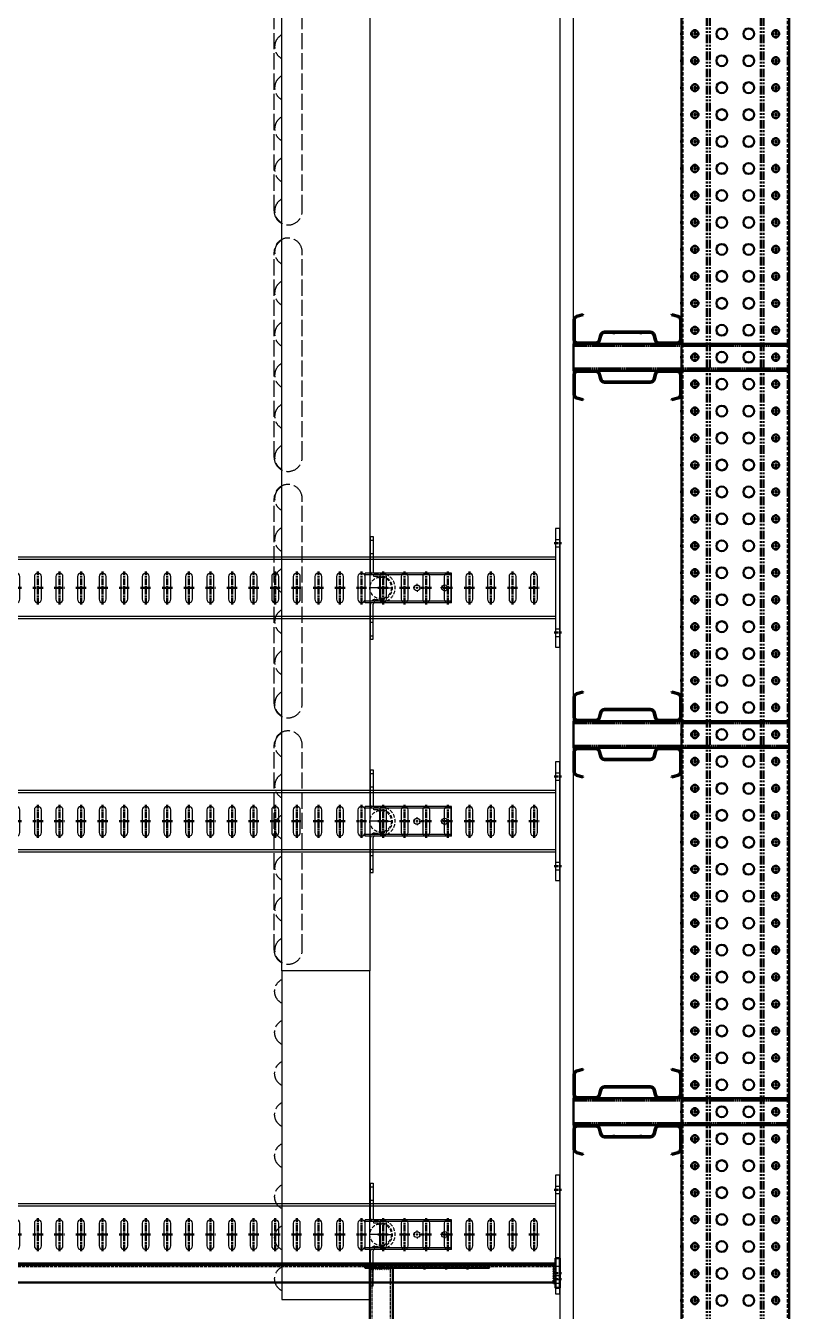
# Model space of a CAD drawing. Header units: millimetres. Extents: x -677815 to 476396, y -125373 to 39000.
# Drawn here: x 409521 to 410939, y -37975 to -35590 of the extents above; entities that cross this region are included whole.
import ezdxf

# ---------------------------------------------------------------- set-up
doc = ezdxf.new("R2010")
doc.units = ezdxf.units.MM
for name, pattern in [('Xref Rapid Pick$0$AM_ISO02W050', [7.5, 6, -1.5]), ('Xref Rapid Pick$0$AM_ISO02W050x2', [3.75, 3, -0.75]), ('Xref Rapid Pick$0$AM_ISO08W050', [18, 12, -1.5, 3, -1.5]), ('Xref Rapid Pick$0$AM_ISO08W050x2', [9, 6, -0.75, 1.5, -0.75]), ('Xref Rapid Pick$0$CENTER', [7, 4, -1, 1, -1]), ('Xref Rapid Pick$0$HIDDEN', [9.525, 6.35, -3.175]), ('Xref Rapid Pick$0$MultiDeck$0$Conveyor - Ground 940 aisles$0$HIDDEN', [9.525, 6.35, -3.175]), ('Xref Rapid Pick$0$PHANTOM2', [31.75, 15.875, -3.175, 3.175, -3.175, 3.175, -3.175])]:
    doc.linetypes.add(name, pattern=pattern)
for name, color, linetype, lineweight in [('AM_BOR', 4, 'Continuous', 25), ('Xref Rapid Pick$0$AM_BOR', 4, 'Continuous', 25), ('Xref Rapid Pick$0$BEAM_SIGMA', 2, 'Continuous', 50), ('Xref Rapid Pick$0$Center', 7, 'Xref Rapid Pick$0$AM_ISO08W050', 50), ('Xref Rapid Pick$0$Conv Decant In Out', 5, 'Continuous', 50), ('Xref Rapid Pick$0$Conv- Order In', 1, 'Continuous', 25), ('Xref Rapid Pick$0$Conv- Product Out', 6, 'Continuous', 25), ('Xref Rapid Pick$0$Hidden', 9, 'Xref Rapid Pick$0$AM_ISO02W050', 25), ('Xref Rapid Pick$0$S Cont 2.5', 7, 'Continuous', 50), ('Xref Rapid Pick$0$S Hidden', 9, 'Xref Rapid Pick$0$AM_ISO02W050', 25)]:
    doc.layers.add(name, color=color, linetype=linetype, lineweight=lineweight)
for name, color, linetype in [('Xref Rapid Pick$0$B', 4, 'Continuous'), ('Xref Rapid Pick$0$MultiDeck$0$Conveyor - Ground 940 aisles$0$D', 7, 'Continuous'), ('Xref Rapid Pick$0$MultiDeck$0$Conveyor - Ground 940 aisles$0$H', 7, 'Xref Rapid Pick$0$MultiDeck$0$Conveyor - Ground 940 aisles$0$HIDDEN'), ('Xref Rapid Pick$0$WELD', 2, 'Continuous')]:
    doc.layers.add(name, color=color, linetype=linetype)

# ---------------------------------------------------------------- blocks, each defined once
blk = doc.blocks.new('*U794')
for p, q in [((32175, 25), (-25, 25)), ((32175, -175), (-25, -175))]:
    blk.add_line(p, q)
at = {"color": 8, "linetype": 'Xref Rapid Pick$0$HIDDEN'}
for p, q in [((3943.5, 25), (3943.5, 22.6)), ((3956.5, 25), (3956.5, 22.6)), ((3993.5, 25), (3993.5, 22.6)), ((4006.5, 25), (4006.5, 22.6)), ((4043.5, 25), (4043.5, 22.6)), ((4056.5, 25), (4056.5, 22.6)), ((4093.5, 25), (4093.5, 22.6)), ((4106.5, 25), (4106.5, 22.6)), ((4143.5, 25), (4143.5, 22.6)), ((4156.5, 25), (4156.5, 22.6)), ((4193.5, 25), (4193.5, 22.6)), ((4206.5, 25), (4206.5, 22.6)), ((4243.5, 25), (4243.5, 22.6)), ((4256.5, 25), (4256.5, 22.6)), ((4293.5, 25), (4293.5, 22.6)), ((4306.5, 25), (4306.5, 22.6)), ((4343.5, 25), (4343.5, 22.6)), ((4356.5, 25), (4356.5, 22.6)), ((4393.5, 25), (4393.5, 22.6)), ((4406.5, 25), (4406.5, 22.6)), ((4443.5, 25), (4443.5, 22.6)), ((4456.5, 25), (4456.5, 22.6)), ((4493.5, 25), (4493.5, 22.6)), ((4506.5, 25), (4506.5, 22.6)), ((4543.5, 25), (4543.5, 22.6)), ((4556.5, 25), (4556.5, 22.6)), ((4593.5, 25), (4593.5, 22.6)), ((4606.5, 25), (4606.5, 22.6)), ((4643.5, 25), (4643.5, 22.6)), ((4656.5, 25), (4656.5, 22.6)), ((4693.5, 25), (4693.5, 22.6)), ((4706.5, 25), (4706.5, 22.6)), ((4743.5, 25), (4743.5, 22.6)), ((4756.5, 25), (4756.5, 22.6)), ((4793.5, 25), (4793.5, 22.6)), ((4806.5, 25), (4806.5, 22.6)), ((4843.5, 25), (4843.5, 22.6)), ((4856.5, 25), (4856.5, 22.6)), ((4893.5, 25), (4893.5, 22.6)), ((4906.5, 25), (4906.5, 22.6)), ((4943.5, 25), (4943.5, 22.6)), ((4956.5, 25), (4956.5, 22.6)), ((4993.5, 25), (4993.5, 22.6)), ((5006.5, 25), (5006.5, 22.6)), ((5043.5, 25), (5043.5, 22.6)), ((5056.5, 25), (5056.5, 22.6)), ((5093.5, 25), (5093.5, 22.6)), ((5106.5, 25), (5106.5, 22.6)), ((5143.5, 25), (5143.5, 22.6)), ((5156.5, 25), (5156.5, 22.6)), ((5193.5, 25), (5193.5, 22.6)), ((5206.5, 25), (5206.5, 22.6)), ((5243.5, 25), (5243.5, 22.6)), ((5256.5, 25), (5256.5, 22.6)), ((5293.5, 25), (5293.5, 22.6)), ((5306.5, 25), (5306.5, 22.6)), ((5343.5, 25), (5343.5, 22.6)), ((5356.5, 25), (5356.5, 22.6)), ((5393.5, 25), (5393.5, 22.6)), ((5406.5, 25), (5406.5, 22.6)), ((5443.5, 25), (5443.5, 22.6)), ((5456.5, 25), (5456.5, 22.6)), ((5493.5, 25), (5493.5, 22.6)), ((5506.5, 25), (5506.5, 22.6)), ((5543.5, 25), (5543.5, 22.6)), ((5556.5, 25), (5556.5, 22.6)), ((5593.5, 25), (5593.5, 22.6)), ((5606.5, 25), (5606.5, 22.6)), ((5643.5, 25), (5643.5, 22.6)), ((5656.5, 25), (5656.5, 22.6)), ((5693.5, 25), (5693.5, 22.6)), ((5706.5, 25), (5706.5, 22.6)), ((5743.5, 25), (5743.5, 22.6)), ((5756.5, 25), (5756.5, 22.6)), ((5793.5, 25), (5793.5, 22.6)), ((5806.5, 25), (5806.5, 22.6)), ((5843.5, 25), (5843.5, 22.6)), ((5856.5, 25), (5856.5, 22.6)), ((5893.5, 25), (5893.5, 22.6)), ((5906.5, 25), (5906.5, 22.6)), ((5943.5, 25), (5943.5, 22.6)), ((5956.5, 25), (5956.5, 22.6)), ((5993.5, 25), (5993.5, 22.6)), ((6006.5, 25), (6006.5, 22.6)), ((6043.5, 25), (6043.5, 22.6)), ((6056.5, 25), (6056.5, 22.6)), ((6093.5, 25), (6093.5, 22.6)), ((6106.5, 25), (6106.5, 22.6)), ((6143.5, 25), (6143.5, 22.6)), ((6156.5, 25), (6156.5, 22.6)), ((6193.5, 25), (6193.5, 22.6)), ((6206.5, 25), (6206.5, 22.6)), ((6243.5, 25), (6243.5, 22.6)), ((6256.5, 25), (6256.5, 22.6)), ((6293.5, 25), (6293.5, 22.6)), ((6306.5, 25), (6306.5, 22.6)), ((32175, 22.6), (-25, 22.6)), ((32175, -172.6), (-25, -172.6)), ((3943.5, -172.6), (3943.5, -175)), ((3956.5, -172.6), (3956.5, -175)), ((3993.5, -172.6), (3993.5, -175)), ((4006.5, -172.6), (4006.5, -175)), ((4043.5, -172.6), (4043.5, -175)), ((4056.5, -172.6), (4056.5, -175)), ((4093.5, -172.6), (4093.5, -175)), ((4106.5, -172.6), (4106.5, -175)), ((4143.5, -172.6), (4143.5, -175)), ((4156.5, -172.6), (4156.5, -175)), ((4193.5, -172.6), (4193.5, -175)), ((4206.5, -172.6), (4206.5, -175)), ((4243.5, -172.6), (4243.5, -175)), ((4256.5, -172.6), (4256.5, -175)), ((4293.5, -172.6), (4293.5, -175)), ((4306.5, -172.6), (4306.5, -175)), ((4343.5, -172.6), (4343.5, -175)), ((4356.5, -172.6), (4356.5, -175)), ((4393.5, -172.6), (4393.5, -175)), ((4406.5, -172.6), (4406.5, -175)), ((4443.5, -172.6), (4443.5, -175)), ((4456.5, -172.6), (4456.5, -175)), ((4493.5, -172.6), (4493.5, -175)), ((4506.5, -172.6), (4506.5, -175)), ((4543.5, -172.6), (4543.5, -175)), ((4556.5, -172.6), (4556.5, -175)), ((4593.5, -172.6), (4593.5, -175)), ((4606.5, -172.6), (4606.5, -175)), ((4643.5, -172.6), (4643.5, -175)), ((4656.5, -172.6), (4656.5, -175)), ((4693.5, -172.6), (4693.5, -175)), ((4706.5, -172.6), (4706.5, -175)), ((4743.5, -172.6), (4743.5, -175)), ((4756.5, -172.6), (4756.5, -175)), ((4793.5, -172.6), (4793.5, -175)), ((4806.5, -172.6), (4806.5, -175)), ((4843.5, -172.6), (4843.5, -175)), ((4856.5, -172.6), (4856.5, -175)), ((4893.5, -172.6), (4893.5, -175)), ((4906.5, -172.6), (4906.5, -175)), ((4943.5, -172.6), (4943.5, -175)), ((4956.5, -172.6), (4956.5, -175)), ((4993.5, -172.6), (4993.5, -175)), ((5006.5, -172.6), (5006.5, -175)), ((5043.5, -172.6), (5043.5, -175)), ((5056.5, -172.6), (5056.5, -175)), ((5093.5, -172.6), (5093.5, -175)), ((5106.5, -172.6), (5106.5, -175)), ((5143.5, -172.6), (5143.5, -175)), ((5156.5, -172.6), (5156.5, -175)), ((5193.5, -172.6), (5193.5, -175)), ((5206.5, -172.6), (5206.5, -175)), ((5243.5, -172.6), (5243.5, -175)), ((5256.5, -172.6), (5256.5, -175)), ((5293.5, -172.6), (5293.5, -175)), ((5306.5, -172.6), (5306.5, -175)), ((5343.5, -172.6), (5343.5, -175)), ((5356.5, -172.6), (5356.5, -175)), ((5393.5, -172.6), (5393.5, -175)), ((5406.5, -172.6), (5406.5, -175)), ((5443.5, -172.6), (5443.5, -175)), ((5456.5, -172.6), (5456.5, -175)), ((5493.5, -172.6), (5493.5, -175)), ((5506.5, -172.6), (5506.5, -175)), ((5543.5, -172.6), (5543.5, -175)), ((5556.5, -172.6), (5556.5, -175)), ((5593.5, -172.6), (5593.5, -175)), ((5606.5, -172.6), (5606.5, -175)), ((5643.5, -172.6), (5643.5, -175)), ((5656.5, -172.6), (5656.5, -175)), ((5693.5, -172.6), (5693.5, -175)), ((5706.5, -172.6), (5706.5, -175)), ((5743.5, -172.6), (5743.5, -175)), ((5756.5, -172.6), (5756.5, -175)), ((5793.5, -172.6), (5793.5, -175)), ((5806.5, -172.6), (5806.5, -175)), ((5843.5, -172.6), (5843.5, -175)), ((5856.5, -172.6), (5856.5, -175)), ((5893.5, -172.6), (5893.5, -175)), ((5906.5, -172.6), (5906.5, -175)), ((5943.5, -172.6), (5943.5, -175)), ((5956.5, -172.6), (5956.5, -175)), ((5993.5, -172.6), (5993.5, -175)), ((6006.5, -172.6), (6006.5, -175)), ((6043.5, -172.6), (6043.5, -175)), ((6056.5, -172.6), (6056.5, -175)), ((6093.5, -172.6), (6093.5, -175)), ((6106.5, -172.6), (6106.5, -175)), ((6143.5, -172.6), (6143.5, -175)), ((6156.5, -172.6), (6156.5, -175)), ((6193.5, -172.6), (6193.5, -175)), ((6206.5, -172.6), (6206.5, -175)), ((6243.5, -172.6), (6243.5, -175)), ((6256.5, -172.6), (6256.5, -175)), ((6293.5, -172.6), (6293.5, -175)), ((6306.5, -172.6), (6306.5, -175))]:
    blk.add_line(p, q, dxfattribs=at)
at = {"color": 8, "linetype": 'Xref Rapid Pick$0$CENTER'}
for p, q in [((3950, 27), (3950, 20.6)), ((4000, 27), (4000, 20.6)), ((4050, 27), (4050, 20.6)), ((4100, 27), (4100, 20.6)), ((4150, 27), (4150, 20.6)), ((4200, 27), (4200, 20.6)), ((4250, 27), (4250, 20.6)), ((4300, 27), (4300, 20.6)), ((4350, 27), (4350, 20.6)), ((4400, 27), (4400, 20.6)), ((4450, 27), (4450, 20.6)), ((4500, 27), (4500, 20.6)), ((4550, 27), (4550, 20.6)), ((4600, 27), (4600, 20.6)), ((4650, 27), (4650, 20.6)), ((4700, 27), (4700, 20.6)), ((4750, 27), (4750, 20.6)), ((4800, 27), (4800, 20.6)), ((4850, 27), (4850, 20.6)), ((4900, 27), (4900, 20.6)), ((4950, 27), (4950, 20.6)), ((5000, 27), (5000, 20.6)), ((5050, 27), (5050, 20.6)), ((5100, 27), (5100, 20.6)), ((5150, 27), (5150, 20.6)), ((5200, 27), (5200, 20.6)), ((5250, 27), (5250, 20.6)), ((5300, 27), (5300, 20.6)), ((5350, 27), (5350, 20.6)), ((5400, 27), (5400, 20.6)), ((5450, 27), (5450, 20.6)), ((5500, 27), (5500, 20.6)), ((5550, 27), (5550, 20.6)), ((5600, 27), (5600, 20.6)), ((5650, 27), (5650, 20.6)), ((5700, 27), (5700, 20.6)), ((5750, 27), (5750, 20.6)), ((5800, 27), (5800, 20.6)), ((5850, 27), (5850, 20.6)), ((5900, 27), (5900, 20.6)), ((5950, 27), (5950, 20.6)), ((6000, 27), (6000, 20.6)), ((6050, 27), (6050, 20.6)), ((6100, 27), (6100, 20.6)), ((6150, 27), (6150, 20.6)), ((6200, 27), (6200, 20.6)), ((6250, 27), (6250, 20.6)), ((6300, 27), (6300, 20.6)), ((3958.5, 0), (3941.5, 0)), ((3950, -8.5), (3950, 8.5)), ((4008.5, 0), (3991.5, 0)), ((4000, -8.5), (4000, 8.5)), ((4058.5, 0), (4041.5, 0)), ((4050, -8.5), (4050, 8.5)), ((4108.5, 0), (4091.5, 0)), ((4100, -8.5), (4100, 8.5)), ((4158.5, 0), (4141.5, 0)), ((4150, -8.5), (4150, 8.5)), ((4208.5, 0), (4191.5, 0)), ((4200, -8.5), (4200, 8.5)), ((4258.5, 0), (4241.5, 0)), ((4250, -8.5), (4250, 8.5)), ((4308.5, 0), (4291.5, 0)), ((4300, -8.5), (4300, 8.5)), ((4358.5, 0), (4341.5, 0)), ((4350, -8.5), (4350, 8.5)), ((4408.5, 0), (4391.5, 0)), ((4400, -8.5), (4400, 8.5)), ((4458.5, 0), (4441.5, 0)), ((4450, -8.5), (4450, 8.5)), ((4508.5, 0), (4491.5, 0)), ((4500, -8.5), (4500, 8.5)), ((4558.5, 0), (4541.5, 0)), ((4550, -8.5), (4550, 8.5)), ((4608.5, 0), (4591.5, 0)), ((4600, -8.5), (4600, 8.5)), ((4658.5, 0), (4641.5, 0)), ((4650, -8.5), (4650, 8.5)), ((4708.5, 0), (4691.5, 0)), ((4700, -8.5), (4700, 8.5)), ((4758.5, 0), (4741.5, 0)), ((4750, -8.5), (4750, 8.5)), ((4808.5, 0), (4791.5, 0)), ((4800, -8.5), (4800, 8.5)), ((4858.5, 0), (4841.5, 0)), ((4850, -8.5), (4850, 8.5)), ((4908.5, 0), (4891.5, 0)), ((4900, -8.5), (4900, 8.5)), ((4958.5, 0), (4941.5, 0)), ((4950, -8.5), (4950, 8.5)), ((5008.5, 0), (4991.5, 0)), ((5000, -8.5), (5000, 8.5)), ((5058.5, 0), (5041.5, 0)), ((5050, -8.5), (5050, 8.5)), ((5108.5, 0), (5091.5, 0)), ((5100, -8.5), (5100, 8.5)), ((5158.5, 0), (5141.5, 0)), ((5150, -8.5), (5150, 8.5)), ((5208.5, 0), (5191.5, 0)), ((5200, -8.5), (5200, 8.5)), ((5258.5, 0), (5241.5, 0)), ((5250, -8.5), (5250, 8.5)), ((5308.5, 0), (5291.5, 0)), ((5300, -8.5), (5300, 8.5)), ((5358.5, 0), (5341.5, 0)), ((5350, -8.5), (5350, 8.5)), ((5408.5, 0), (5391.5, 0)), ((5400, -8.5), (5400, 8.5)), ((5458.5, 0), (5441.5, 0)), ((5450, -8.5), (5450, 8.5)), ((5508.5, 0), (5491.5, 0)), ((5500, -8.5), (5500, 8.5)), ((5558.5, 0), (5541.5, 0)), ((5550, -8.5), (5550, 8.5)), ((5608.5, 0), (5591.5, 0)), ((5600, -8.5), (5600, 8.5)), ((5658.5, 0), (5641.5, 0)), ((5650, -8.5), (5650, 8.5)), ((5708.5, 0), (5691.5, 0)), ((5700, -8.5), (5700, 8.5)), ((5758.5, 0), (5741.5, 0)), ((5750, -8.5), (5750, 8.5)), ((5808.5, 0), (5791.5, 0)), ((5800, -8.5), (5800, 8.5)), ((5858.5, 0), (5841.5, 0)), ((5850, -8.5), (5850, 8.5)), ((5908.5, 0), (5891.5, 0)), ((5900, -8.5), (5900, 8.5)), ((5958.5, 0), (5941.5, 0)), ((5950, -8.5), (5950, 8.5)), ((6008.5, 0), (5991.5, 0)), ((6000, -8.5), (6000, 8.5)), ((6058.5, 0), (6041.5, 0)), ((6050, -8.5), (6050, 8.5)), ((6108.5, 0), (6091.5, 0)), ((6100, -8.5), (6100, 8.5)), ((6158.5, 0), (6141.5, 0)), ((6150, -8.5), (6150, 8.5)), ((6208.5, 0), (6191.5, 0)), ((6200, -8.5), (6200, 8.5)), ((6258.5, 0), (6241.5, 0)), ((6250, -8.5), (6250, 8.5)), ((6308.5, 0), (6291.5, 0)), ((6300, -8.5), (6300, 8.5)), ((3950, -158.5), (3950, -141.5)), ((4000, -158.5), (4000, -141.5)), ((4050, -158.5), (4050, -141.5)), ((4100, -158.5), (4100, -141.5)), ((4150, -158.5), (4150, -141.5)), ((4200, -158.5), (4200, -141.5)), ((4250, -158.5), (4250, -141.5)), ((4300, -158.5), (4300, -141.5)), ((4350, -158.5), (4350, -141.5)), ((4400, -158.5), (4400, -141.5)), ((4450, -158.5), (4450, -141.5)), ((4500, -158.5), (4500, -141.5)), ((4550, -158.5), (4550, -141.5)), ((4600, -158.5), (4600, -141.5)), ((4650, -158.5), (4650, -141.5)), ((4700, -158.5), (4700, -141.5)), ((4750, -158.5), (4750, -141.5)), ((4800, -158.5), (4800, -141.5)), ((4850, -158.5), (4850, -141.5)), ((4900, -158.5), (4900, -141.5)), ((4950, -158.5), (4950, -141.5)), ((5000, -158.5), (5000, -141.5)), ((5050, -158.5), (5050, -141.5)), ((5100, -158.5), (5100, -141.5)), ((5150, -158.5), (5150, -141.5)), ((5200, -158.5), (5200, -141.5)), ((5250, -158.5), (5250, -141.5)), ((5300, -158.5), (5300, -141.5)), ((5350, -158.5), (5350, -141.5)), ((5400, -158.5), (5400, -141.5)), ((5450, -158.5), (5450, -141.5)), ((5500, -158.5), (5500, -141.5)), ((5550, -158.5), (5550, -141.5)), ((5600, -158.5), (5600, -141.5)), ((5650, -158.5), (5650, -141.5)), ((5700, -158.5), (5700, -141.5)), ((5750, -158.5), (5750, -141.5)), ((5800, -158.5), (5800, -141.5)), ((5850, -158.5), (5850, -141.5)), ((5900, -158.5), (5900, -141.5)), ((5950, -158.5), (5950, -141.5)), ((6000, -158.5), (6000, -141.5)), ((6050, -158.5), (6050, -141.5)), ((6100, -158.5), (6100, -141.5)), ((6150, -158.5), (6150, -141.5)), ((6200, -158.5), (6200, -141.5)), ((6250, -158.5), (6250, -141.5)), ((6300, -158.5), (6300, -141.5)), ((3958.5, -150), (3941.5, -150)), ((4008.5, -150), (3991.5, -150)), ((4058.5, -150), (4041.5, -150)), ((4108.5, -150), (4091.5, -150)), ((4158.5, -150), (4141.5, -150)), ((4208.5, -150), (4191.5, -150)), ((4258.5, -150), (4241.5, -150)), ((4308.5, -150), (4291.5, -150)), ((4358.5, -150), (4341.5, -150)), ((4408.5, -150), (4391.5, -150)), ((4458.5, -150), (4441.5, -150)), ((4508.5, -150), (4491.5, -150)), ((4558.5, -150), (4541.5, -150)), ((4608.5, -150), (4591.5, -150)), ((4658.5, -150), (4641.5, -150)), ((4708.5, -150), (4691.5, -150)), ((4758.5, -150), (4741.5, -150)), ((4808.5, -150), (4791.5, -150)), ((4858.5, -150), (4841.5, -150)), ((4908.5, -150), (4891.5, -150)), ((4958.5, -150), (4941.5, -150)), ((5008.5, -150), (4991.5, -150)), ((5058.5, -150), (5041.5, -150)), ((5108.5, -150), (5091.5, -150)), ((5158.5, -150), (5141.5, -150)), ((5208.5, -150), (5191.5, -150)), ((5258.5, -150), (5241.5, -150)), ((5308.5, -150), (5291.5, -150)), ((5358.5, -150), (5341.5, -150)), ((5408.5, -150), (5391.5, -150)), ((5458.5, -150), (5441.5, -150)), ((5508.5, -150), (5491.5, -150)), ((5558.5, -150), (5541.5, -150)), ((5608.5, -150), (5591.5, -150)), ((5658.5, -150), (5641.5, -150)), ((5708.5, -150), (5691.5, -150)), ((5758.5, -150), (5741.5, -150)), ((5808.5, -150), (5791.5, -150)), ((5858.5, -150), (5841.5, -150)), ((5908.5, -150), (5891.5, -150)), ((5958.5, -150), (5941.5, -150)), ((6008.5, -150), (5991.5, -150)), ((6058.5, -150), (6041.5, -150)), ((6108.5, -150), (6091.5, -150)), ((6158.5, -150), (6141.5, -150)), ((6208.5, -150), (6191.5, -150)), ((6258.5, -150), (6241.5, -150)), ((6308.5, -150), (6291.5, -150)), ((3950, -170.6), (3950, -177)), ((4000, -170.6), (4000, -177)), ((4050, -170.6), (4050, -177)), ((4100, -170.6), (4100, -177)), ((4150, -170.6), (4150, -177)), ((4200, -170.6), (4200, -177)), ((4250, -170.6), (4250, -177)), ((4300, -170.6), (4300, -177)), ((4350, -170.6), (4350, -177)), ((4400, -170.6), (4400, -177)), ((4450, -170.6), (4450, -177)), ((4500, -170.6), (4500, -177)), ((4550, -170.6), (4550, -177)), ((4600, -170.6), (4600, -177)), ((4650, -170.6), (4650, -177)), ((4700, -170.6), (4700, -177)), ((4750, -170.6), (4750, -177)), ((4800, -170.6), (4800, -177)), ((4850, -170.6), (4850, -177)), ((4900, -170.6), (4900, -177)), ((4950, -170.6), (4950, -177)), ((5000, -170.6), (5000, -177)), ((5050, -170.6), (5050, -177)), ((5100, -170.6), (5100, -177)), ((5150, -170.6), (5150, -177)), ((5200, -170.6), (5200, -177)), ((5250, -170.6), (5250, -177)), ((5300, -170.6), (5300, -177)), ((5350, -170.6), (5350, -177)), ((5400, -170.6), (5400, -177)), ((5450, -170.6), (5450, -177)), ((5500, -170.6), (5500, -177)), ((5550, -170.6), (5550, -177)), ((5600, -170.6), (5600, -177)), ((5650, -170.6), (5650, -177)), ((5700, -170.6), (5700, -177)), ((5750, -170.6), (5750, -177)), ((5800, -170.6), (5800, -177)), ((5850, -170.6), (5850, -177)), ((5900, -170.6), (5900, -177)), ((5950, -170.6), (5950, -177)), ((6000, -170.6), (6000, -177)), ((6050, -170.6), (6050, -177)), ((6100, -170.6), (6100, -177)), ((6150, -170.6), (6150, -177)), ((6200, -170.6), (6200, -177)), ((6250, -170.6), (6250, -177)), ((6300, -170.6), (6300, -177))]:
    blk.add_line(p, q, dxfattribs=at)
at = {"color": 9, "linetype": 'Xref Rapid Pick$0$PHANTOM2'}
for p, q in [((32175, -22.5), (-25, -22.5)), ((32175, -27.9), (-25, -27.9)), ((32175, -122.1), (-25, -122.1)), ((32175, -127.5), (-25, -127.5))]:
    blk.add_line(p, q, dxfattribs=at)
at = {"extrusion": (0, 0, -1)}
for centre in [(-3950, 0), (-4000, 0), (-4050, 0), (-4100, 0), (-4150, 0), (-4200, 0), (-4250, 0), (-4300, 0), (-4350, 0), (-4400, 0), (-4450, 0), (-4500, 0), (-4550, 0), (-4600, 0), (-4650, 0), (-4700, 0), (-4750, 0), (-4800, 0), (-4850, 0), (-4900, 0), (-4950, 0), (-5000, 0), (-5050, 0), (-5100, 0), (-5150, 0), (-5200, 0), (-5250, 0), (-5300, 0), (-5350, 0), (-5400, 0), (-5450, 0), (-5500, 0), (-5550, 0), (-5600, 0), (-5650, 0), (-5700, 0), (-5750, 0), (-5800, 0), (-5850, 0), (-5900, 0), (-5950, 0), (-6000, 0), (-6050, 0), (-6100, 0), (-6150, 0), (-6200, 0), (-6250, 0), (-6300, 0)]:
    blk.add_circle(centre, 6.5, dxfattribs=at)
for centre, radius in [((3950, -50), 10), ((4000, -50), 10), ((4050, -50), 10), ((4100, -50), 10), ((4150, -50), 10), ((4200, -50), 10), ((4250, -50), 10), ((4300, -50), 10), ((4350, -50), 10), ((4400, -50), 10), ((4450, -50), 10), ((4500, -50), 10), ((4550, -50), 10), ((4600, -50), 10), ((4650, -50), 10), ((4700, -50), 10), ((4750, -50), 10), ((4800, -50), 10), ((4850, -50), 10), ((4900, -50), 10), ((4950, -50), 10), ((5000, -50), 10), ((5050, -50), 10), ((5100, -50), 10), ((5150, -50), 10), ((5200, -50), 10), ((5250, -50), 10), ((5300, -50), 10), ((5350, -50), 10), ((5400, -50), 10), ((5450, -50), 10), ((5500, -50), 10), ((5550, -50), 10), ((5600, -50), 10), ((5650, -50), 10), ((5700, -50), 10), ((5750, -50), 10), ((5800, -50), 10), ((5850, -50), 10), ((5900, -50), 10), ((5950, -50), 10), ((6000, -50), 10), ((6050, -50), 10), ((6100, -50), 10), ((6150, -50), 10), ((6200, -50), 10), ((6250, -50), 10), ((6300, -50), 10), ((3950, -100), 10), ((4000, -100), 10), ((4050, -100), 10), ((4100, -100), 10), ((4150, -100), 10), ((4200, -100), 10), ((4250, -100), 10), ((4300, -100), 10), ((4350, -100), 10), ((4400, -100), 10), ((4450, -100), 10), ((4500, -100), 10), ((4550, -100), 10), ((4600, -100), 10), ((4650, -100), 10), ((4700, -100), 10), ((4750, -100), 10), ((4800, -100), 10), ((4850, -100), 10), ((4900, -100), 10), ((4950, -100), 10), ((5000, -100), 10), ((5050, -100), 10), ((5100, -100), 10), ((5150, -100), 10), ((5200, -100), 10), ((5250, -100), 10), ((5300, -100), 10), ((5350, -100), 10), ((5400, -100), 10), ((5450, -100), 10), ((5500, -100), 10), ((5550, -100), 10), ((5600, -100), 10), ((5650, -100), 10), ((5700, -100), 10), ((5750, -100), 10), ((5800, -100), 10), ((5850, -100), 10), ((5900, -100), 10), ((5950, -100), 10), ((6000, -100), 10), ((6050, -100), 10), ((6100, -100), 10), ((6150, -100), 10), ((6200, -100), 10), ((6250, -100), 10), ((6300, -100), 10), ((3950, -150), 6.5), ((4000, -150), 6.5), ((4050, -150), 6.5), ((4100, -150), 6.5), ((4150, -150), 6.5), ((4200, -150), 6.5), ((4250, -150), 6.5), ((4300, -150), 6.5), ((4350, -150), 6.5), ((4400, -150), 6.5), ((4450, -150), 6.5), ((4500, -150), 6.5), ((4550, -150), 6.5), ((4600, -150), 6.5), ((4650, -150), 6.5), ((4700, -150), 6.5), ((4750, -150), 6.5), ((4800, -150), 6.5), ((4850, -150), 6.5), ((4900, -150), 6.5), ((4950, -150), 6.5), ((5000, -150), 6.5), ((5050, -150), 6.5), ((5100, -150), 6.5), ((5150, -150), 6.5), ((5200, -150), 6.5), ((5250, -150), 6.5), ((5300, -150), 6.5), ((5350, -150), 6.5), ((5400, -150), 6.5), ((5450, -150), 6.5), ((5500, -150), 6.5), ((5550, -150), 6.5), ((5600, -150), 6.5), ((5650, -150), 6.5), ((5700, -150), 6.5), ((5750, -150), 6.5), ((5800, -150), 6.5), ((5850, -150), 6.5), ((5900, -150), 6.5), ((5950, -150), 6.5), ((6000, -150), 6.5), ((6050, -150), 6.5), ((6100, -150), 6.5), ((6150, -150), 6.5), ((6200, -150), 6.5), ((6250, -150), 6.5), ((6300, -150), 6.5)]:
    blk.add_circle(centre, radius)
blk = doc.blocks.new('Xref Rapid Pick$0$RK1223 sv')
for p, q in [((44.2, 25), (7.9, 25)), ((0, 17.1), (0, -16.5)), ((2.4, 17.1), (2.4, -16.5)), ((44.2, 22.6), (7.9, 22.6)), ((52.7, 6.9), (49.6, 18.5)), ((55, 7.6), (51.9, 19.1)), ((55, 7.6), (52.7, 6.9)), ((6.5, -21.8), (16.2, -24.4)), ((5.9, -24.1), (15.6, -26.7)), ((20, -32.5), (20, -117.5)), ((22.4, -32.5), (22.4, -117.5)), ((0, -167.1), (0, -133.5)), ((2.4, -167.1), (2.4, -133.5)), ((5.9, -125.9), (15.6, -123.3)), ((6.5, -128.2), (16.2, -125.6)), ((52.7, -156.9), (49.6, -168.5)), ((55, -157.6), (51.9, -169.1)), ((55, -157.6), (52.7, -156.9)), ((44.2, -172.6), (7.9, -172.6)), ((44.2, -175), (7.9, -175))]:
    blk.add_line(p, q)
at = {"color": 8, "linetype": 'Xref Rapid Pick$0$HIDDEN'}
for p, q in [((18.5, 22.6), (18.5, 25)), ((31.5, 22.6), (31.5, 25)), ((2.4, 6.5), (0, 6.5)), ((2.4, -6.5), (0, -6.5)), ((22.4, -40), (20, -40)), ((22.4, -60), (20, -60)), ((22.4, -90), (20, -90)), ((22.4, -110), (20, -110)), ((2.4, -143.5), (0, -143.5)), ((2.4, -156.5), (0, -156.5)), ((18.5, -172.6), (18.5, -175)), ((31.5, -172.6), (31.5, -175))]:
    blk.add_line(p, q, dxfattribs=at)
at = {"color": 8, "linetype": 'Xref Rapid Pick$0$CENTER'}
for p, q in [((25, 27), (25, 20.6)), ((-2, 0), (4.4, 0)), ((18, -50), (24.4, -50)), ((18, -100), (24.4, -100)), ((-2, -150), (4.4, -150)), ((25, -177), (25, -170.6))]:
    blk.add_line(p, q, dxfattribs=at)
for centre, radius, start, end in [((7.9, 17.1), 7.9, 90, 180), ((44.2, 17.1), 7.9, 15, 90), ((7.9, 17.1), 5.5, 90, 180), ((44.2, 17.1), 5.5, 15, 90), ((7.9, -16.5), 7.9, 180, 255), ((7.9, -16.5), 5.5, 180, 255), ((14, -32.5), 6, 0, 75), ((14, -32.5), 8.4, 0, 75), ((14, -117.5), 6, 285, 360), ((14, -117.5), 8.4, 285, 360), ((7.9, -133.5), 7.9, 105, 180), ((7.9, -133.5), 5.5, 105, 180), ((7.9, -167.1), 7.9, 180, 270), ((7.9, -167.1), 5.5, 180, 270), ((44.2, -167.1), 5.5, 270, 345), ((44.2, -167.1), 7.9, 270, 345)]:
    blk.add_arc(centre, radius, start, end)
blk = doc.blocks.new('*U791')
at = {"layer": 'Xref Rapid Pick$0$BEAM_SIGMA'}
blk.add_blockref('Xref Rapid Pick$0$RK1223 sv', (0, 0), dxfattribs=at)
blk = doc.blocks.new('Xref Rapid Pick$0$A$C3945242F')
at = {"layer": 'Xref Rapid Pick$0$S Cont 2.5'}
for p, q in [((0, 400), (0, 0)), ((50, 400), (0, 400)), ((50, 0), (50, 400)), ((0, 0), (50, 0))]:
    blk.add_line(p, q, dxfattribs=at)
at = {"layer": 'Xref Rapid Pick$0$S Hidden', "linetype": 'Xref Rapid Pick$0$AM_ISO02W050x2', "lineweight": 50}
for p, q in [((4, 400), (4, 0)), ((46, 0), (46, 400))]:
    blk.add_line(p, q, dxfattribs=at)
blk = doc.blocks.new('*U877')
at = {"xscale": -1}
blk.add_blockref('*U791', (-25, 159.5), dxfattribs=at)
blk.add_blockref('*U791', (25, 159.5))
at = {"layer": 'Xref Rapid Pick$0$AM_BOR'}
blk.add_blockref('Xref Rapid Pick$0$A$C3945242F', (-25, -215.5), dxfattribs=at)
blk = doc.blocks.new('*U878')
at = {"layer": 'Xref Rapid Pick$0$B', "color": 0, "linetype": 'ByBlock', "lineweight": -2, "transparency": 16777216}
for p in [(4200, 0), (4900, 0), (5600, 0)]:
    blk.add_blockref('*U877', p, dxfattribs=at)
blk = doc.blocks.new('*U799')
blk.add_lwpolyline([(0, 0), (609.6, 0), (609.6, -163.5), (0, -163.5)], close=True)
at = {"layer": 'Xref Rapid Pick$0$Hidden', "ltscale": 5}
for centre in [(38.1, -12), (114.3, -12), (190.5, -12), (266.7, -12), (342.9, -12), (419.1, -12), (495.3, -12), (571.5, -12)]:
    blk.add_arc(centre, 25, 28.6854, 151.3146, dxfattribs=at)
blk = doc.blocks.new('*U859')
blk.add_lwpolyline([(0, 0), (3657.6, 0), (3657.6, -163.5), (0, -163.5)], close=True)
at = {"layer": 'Xref Rapid Pick$0$Hidden', "ltscale": 5}
for p, q in [((38.1, 14), (419.1, 14)), ((495.3, 14), (876.3, 14)), ((952.5, 14), (1333.5, 14)), ((1409.7, 14), (1790.7, 14)), ((38.1, -38), (419.1, -38)), ((495.3, -38), (876.3, -38)), ((952.5, -38), (1333.5, -38)), ((1409.7, -38), (1790.7, -38))]:
    blk.add_line(p, q, dxfattribs=at)
for centre, radius, start, end in [((38.1, -12), 26, 90, 270), ((38.1, -12), 25, 28.6854, 151.3146), ((114.3, -12), 25, 28.6854, 151.3146), ((190.5, -12), 25, 28.6854, 151.3146), ((266.7, -12), 25, 28.6854, 151.3146), ((342.9, -12), 25, 28.6854, 151.3146), ((419.1, -12), 25, 28.6854, 151.3146), ((419.1, -12), 26, 270, 90), ((495.3, -12), 26, 90, 270), ((495.3, -12), 25, 28.6854, 151.3146), ((571.5, -12), 25, 28.6854, 151.3146), ((647.7, -12), 25, 28.6854, 151.3146), ((723.9, -12), 25, 28.6854, 151.3146), ((800.1, -12), 25, 28.6854, 151.3146), ((876.3, -12), 25, 28.6854, 151.3146), ((876.3, -12), 26, 270, 90), ((952.5, -12), 26, 90, 270), ((952.5, -12), 25, 28.6854, 151.3146), ((1028.7, -12), 25, 28.6854, 151.3146), ((1104.9, -12), 25, 28.6854, 151.3146), ((1181.1, -12), 25, 28.6854, 151.3146), ((1257.3, -12), 25, 28.6854, 151.3146), ((1333.5, -12), 25, 28.6854, 151.3146), ((1333.5, -12), 26, 270, 90), ((1409.7, -12), 26, 90, 270), ((1409.7, -12), 25, 28.6854, 151.3146), ((1485.9, -12), 25, 28.6854, 151.3146), ((1562.1, -12), 25, 28.6854, 151.3146), ((1638.3, -12), 25, 28.6854, 151.3146), ((1714.5, -12), 25, 28.6854, 151.3146)]:
    blk.add_arc(centre, radius, start, end, dxfattribs=at)
blk = doc.blocks.new('Xref Rapid Pick$0$SLOT (0deg)')
blk.add_lwpolyline([(-21, 6.5, 1), (-21, -6.5), (21, -6.5, 1), (21, 6.5)], format="xyb", close=True)
at = {"layer": 'Xref Rapid Pick$0$Center', "lineweight": 50}
blk.add_line((-30.5, 0), (30.5, 0), dxfattribs=at)
at = {"layer": 'Xref Rapid Pick$0$Center', "linetype": 'Xref Rapid Pick$0$AM_ISO08W050x2', "lineweight": 50}
blk.add_line((0, 9.5), (0, -9.5), dxfattribs=at)
blk = doc.blocks.new('*U869')
for p, q in [((-27.5, 28.5), (27.5, 28.5)), ((-27.5, -131.5), (-27.5, 28.5)), ((-24.5, -131.5), (-24.5, 28.5)), ((24.5, -131.5), (24.5, 28.5)), ((27.5, -131.5), (27.5, 28.5)), ((-95.2, 18.7), (-29.9, 18.7)), ((-95.2, 18.7), (-95.2, 13.7)), ((-95.2, 13.7), (-29.9, 13.7)), ((30, 18.7), (95.2, 18.7)), ((95.2, 13.7), (30, 13.7)), ((95.2, 18.7), (95.2, 13.7)), ((-27.5, -131.5), (27.5, -131.5))]:
    blk.add_line(p, q)
for centre in [(0, -67.5), (0, -118.5)]:
    blk.add_circle(centre, 5.5)
for centre, start, end in [((-29.9, 10.5), 0, 90), ((30, 10.5), 90, 180)]:
    blk.add_arc(centre, 3.2, start, end)
at = {"layer": 'Xref Rapid Pick$0$MultiDeck$0$Conveyor - Ground 940 aisles$0$D', "linetype": 'Xref Rapid Pick$0$MultiDeck$0$Conveyor - Ground 940 aisles$0$HIDDEN'}
for p, q in [((-26.8, 10.5), (-26.8, -1.6)), ((-21.8, 10.5), (-21.8, -1.5)), ((21.8, 10.5), (21.8, -1.5)), ((26.8, 10.5), (26.8, -1.6))]:
    blk.add_line(p, q, dxfattribs=at)
at = {"layer": 'Xref Rapid Pick$0$MultiDeck$0$Conveyor - Ground 940 aisles$0$D'}
for p, q in [((-2, 0), (-21, 0)), ((-1, 0), (1, 0)), ((0, 2), (0, 21)), ((0, -1), (0, 1)), ((2, 0), (21, 0)), ((0, -2), (0, -21)), ((-4, -67.5), (-7.5, -67.5)), ((-2, -67.5), (2, -67.5)), ((0, -63.5), (0, -60)), ((0, -69.5), (0, -65.5)), ((0, -71.5), (0, -75)), ((4, -67.5), (7.5, -67.5)), ((-4, -118.5), (-7.5, -118.5)), ((-2, -118.5), (2, -118.5)), ((0, -114.5), (0, -111)), ((0, -120.5), (0, -116.5)), ((4, -118.5), (7.5, -118.5)), ((0, -122.5), (0, -126))]:
    blk.add_line(p, q, dxfattribs=at)
at = {"layer": 'Xref Rapid Pick$0$MultiDeck$0$Conveyor - Ground 940 aisles$0$D', "linetype": 'Xref Rapid Pick$0$MultiDeck$0$Conveyor - Ground 940 aisles$0$HIDDEN'}
blk.add_circle((0, 0), 20, dxfattribs=at)
for centre, radius, start, end in [((-29.9, 10.5), 8.2, 0, 90), ((30, 10.5), 8.2, 90, 180), ((0, 0), 26.8, 183.5004, 356.4996), ((0, 0), 21.8, 183.8813, 356.1187)]:
    blk.add_arc(centre, radius, start, end, dxfattribs=at)
at = {"layer": 'Xref Rapid Pick$0$MultiDeck$0$Conveyor - Ground 940 aisles$0$H'}
for p, q in [((-88.7, 18.7), (-88.7, 13.7)), ((-63.7, 18.7), (-63.7, 13.7)), ((63.7, 18.7), (63.7, 13.7)), ((88.7, 18.7), (88.7, 13.7))]:
    blk.add_line(p, q, dxfattribs=at)
blk = doc.blocks.new('*U923')
for p, q in [((-52.5, 1808), (-52.5, 8)), ((52.5, 8), (52.5, 1808))]:
    blk.add_line(p, q)
for points in [[(-57.5, 1808), (57.5, 1808), (57.5, 8), (-57.5, 8)], [(-110, 0), (110, 0), (110, 8), (-110, 8)]]:
    blk.add_lwpolyline(points, close=True)
at = {"layer": 'Xref Rapid Pick$0$Center', "linetype": 'Xref Rapid Pick$0$AM_ISO08W050x2', "lineweight": 50}
for p, q in [((-83, -3), (-83, 11)), ((83, -3), (83, 11))]:
    blk.add_line(p, q, dxfattribs=at)
at = {"layer": 'Xref Rapid Pick$0$Hidden'}
for p, q in [((-90, 8), (-90, 0)), ((-76, 8), (-76, 0)), ((76, 8), (76, 0)), ((90, 8), (90, 0))]:
    blk.add_line(p, q, dxfattribs=at)
for name, p in [('Xref Rapid Pick$0$SLOT (0deg)', (0, 1768)), ('*U869', (0, 1718)), ('Xref Rapid Pick$0$SLOT (0deg)', (0, 1728)), ('Xref Rapid Pick$0$SLOT (0deg)', (0, 1688)), ('Xref Rapid Pick$0$SLOT (0deg)', (0, 1648)), ('Xref Rapid Pick$0$SLOT (0deg)', (0, 1608)), ('Xref Rapid Pick$0$SLOT (0deg)', (0, 1568)), ('Xref Rapid Pick$0$SLOT (0deg)', (0, 1528)), ('Xref Rapid Pick$0$SLOT (0deg)', (0, 1488)), ('Xref Rapid Pick$0$SLOT (0deg)', (0, 1448)), ('Xref Rapid Pick$0$SLOT (0deg)', (0, 1408)), ('Xref Rapid Pick$0$SLOT (0deg)', (0, 1368)), ('Xref Rapid Pick$0$SLOT (0deg)', (0, 1328)), ('Xref Rapid Pick$0$SLOT (0deg)', (0, 1288)), ('Xref Rapid Pick$0$SLOT (0deg)', (0, 1248)), ('Xref Rapid Pick$0$SLOT (0deg)', (0, 1208)), ('Xref Rapid Pick$0$SLOT (0deg)', (0, 1168)), ('Xref Rapid Pick$0$SLOT (0deg)', (0, 1128)), ('Xref Rapid Pick$0$SLOT (0deg)', (0, 1088)), ('Xref Rapid Pick$0$SLOT (0deg)', (0, 1048)), ('Xref Rapid Pick$0$SLOT (0deg)', (0, 1008)), ('Xref Rapid Pick$0$SLOT (0deg)', (0, 968)), ('Xref Rapid Pick$0$SLOT (0deg)', (0, 928)), ('Xref Rapid Pick$0$SLOT (0deg)', (0, 888)), ('Xref Rapid Pick$0$SLOT (0deg)', (0, 848)), ('Xref Rapid Pick$0$SLOT (0deg)', (0, 808)), ('Xref Rapid Pick$0$SLOT (0deg)', (0, 768)), ('Xref Rapid Pick$0$SLOT (0deg)', (0, 728)), ('Xref Rapid Pick$0$SLOT (0deg)', (0, 688)), ('Xref Rapid Pick$0$SLOT (0deg)', (0, 648)), ('Xref Rapid Pick$0$SLOT (0deg)', (0, 608)), ('Xref Rapid Pick$0$SLOT (0deg)', (0, 568)), ('Xref Rapid Pick$0$SLOT (0deg)', (0, 528)), ('Xref Rapid Pick$0$SLOT (0deg)', (0, 488)), ('Xref Rapid Pick$0$SLOT (0deg)', (0, 448)), ('Xref Rapid Pick$0$SLOT (0deg)', (0, 408)), ('*U869', (0, 332.5)), ('Xref Rapid Pick$0$SLOT (0deg)', (0, 368)), ('Xref Rapid Pick$0$SLOT (0deg)', (0, 328)), ('Xref Rapid Pick$0$SLOT (0deg)', (0, 288)), ('Xref Rapid Pick$0$SLOT (0deg)', (0, 248)), ('Xref Rapid Pick$0$SLOT (0deg)', (0, 208)), ('Xref Rapid Pick$0$SLOT (0deg)', (0, 168)), ('Xref Rapid Pick$0$SLOT (0deg)', (0, 128)), ('Xref Rapid Pick$0$SLOT (0deg)', (0, 88)), ('Xref Rapid Pick$0$SLOT (0deg)', (0, 48))]:
    blk.add_blockref(name, p)
blk = doc.blocks.new('*U918')
for p, q in [((-52.5, 2408), (-52.5, 8)), ((52.5, 8), (52.5, 2408))]:
    blk.add_line(p, q)
for points in [[(-57.5, 2408), (57.5, 2408), (57.5, 8), (-57.5, 8)], [(-110, 0), (110, 0), (110, 8), (-110, 8)]]:
    blk.add_lwpolyline(points, close=True)
at = {"layer": 'Xref Rapid Pick$0$Center', "linetype": 'Xref Rapid Pick$0$AM_ISO08W050x2', "lineweight": 50}
for p, q in [((-83, -3), (-83, 11)), ((83, -3), (83, 11))]:
    blk.add_line(p, q, dxfattribs=at)
at = {"layer": 'Xref Rapid Pick$0$Hidden'}
for p, q in [((-90, 8), (-90, 0)), ((-76, 8), (-76, 0)), ((76, 8), (76, 0)), ((90, 8), (90, 0))]:
    blk.add_line(p, q, dxfattribs=at)
for name, p in [('Xref Rapid Pick$0$SLOT (0deg)', (0, 2368)), ('Xref Rapid Pick$0$SLOT (0deg)', (0, 2328)), ('Xref Rapid Pick$0$SLOT (0deg)', (0, 2288)), ('Xref Rapid Pick$0$SLOT (0deg)', (0, 2248)), ('Xref Rapid Pick$0$SLOT (0deg)', (0, 2208)), ('Xref Rapid Pick$0$SLOT (0deg)', (0, 2168)), ('Xref Rapid Pick$0$SLOT (0deg)', (0, 2128)), ('Xref Rapid Pick$0$SLOT (0deg)', (0, 2088)), ('Xref Rapid Pick$0$SLOT (0deg)', (0, 2048)), ('Xref Rapid Pick$0$SLOT (0deg)', (0, 2008)), ('Xref Rapid Pick$0$SLOT (0deg)', (0, 1968)), ('*U869', (0, 1913.5)), ('Xref Rapid Pick$0$SLOT (0deg)', (0, 1928)), ('Xref Rapid Pick$0$SLOT (0deg)', (0, 1888)), ('Xref Rapid Pick$0$SLOT (0deg)', (0, 1848)), ('Xref Rapid Pick$0$SLOT (0deg)', (0, 1808)), ('Xref Rapid Pick$0$SLOT (0deg)', (0, 1768)), ('Xref Rapid Pick$0$SLOT (0deg)', (0, 1728)), ('Xref Rapid Pick$0$SLOT (0deg)', (0, 1688)), ('Xref Rapid Pick$0$SLOT (0deg)', (0, 1648)), ('Xref Rapid Pick$0$SLOT (0deg)', (0, 1608)), ('Xref Rapid Pick$0$SLOT (0deg)', (0, 1568)), ('Xref Rapid Pick$0$SLOT (0deg)', (0, 1528)), ('Xref Rapid Pick$0$SLOT (0deg)', (0, 1488)), ('Xref Rapid Pick$0$SLOT (0deg)', (0, 1448)), ('Xref Rapid Pick$0$SLOT (0deg)', (0, 1408)), ('Xref Rapid Pick$0$SLOT (0deg)', (0, 1368)), ('Xref Rapid Pick$0$SLOT (0deg)', (0, 1328)), ('Xref Rapid Pick$0$SLOT (0deg)', (0, 1288)), ('Xref Rapid Pick$0$SLOT (0deg)', (0, 1248)), ('Xref Rapid Pick$0$SLOT (0deg)', (0, 1208)), ('Xref Rapid Pick$0$SLOT (0deg)', (0, 1168)), ('Xref Rapid Pick$0$SLOT (0deg)', (0, 1128)), ('Xref Rapid Pick$0$SLOT (0deg)', (0, 1088)), ('Xref Rapid Pick$0$SLOT (0deg)', (0, 1048)), ('Xref Rapid Pick$0$SLOT (0deg)', (0, 1008)), ('Xref Rapid Pick$0$SLOT (0deg)', (0, 968)), ('Xref Rapid Pick$0$SLOT (0deg)', (0, 928)), ('Xref Rapid Pick$0$SLOT (0deg)', (0, 888)), ('Xref Rapid Pick$0$SLOT (0deg)', (0, 848)), ('Xref Rapid Pick$0$SLOT (0deg)', (0, 808)), ('Xref Rapid Pick$0$SLOT (0deg)', (0, 768)), ('Xref Rapid Pick$0$SLOT (0deg)', (0, 728)), ('Xref Rapid Pick$0$SLOT (0deg)', (0, 688)), ('Xref Rapid Pick$0$SLOT (0deg)', (0, 648)), ('Xref Rapid Pick$0$SLOT (0deg)', (0, 608)), ('Xref Rapid Pick$0$SLOT (0deg)', (0, 568)), ('Xref Rapid Pick$0$SLOT (0deg)', (0, 528)), ('Xref Rapid Pick$0$SLOT (0deg)', (0, 488)), ('Xref Rapid Pick$0$SLOT (0deg)', (0, 448)), ('Xref Rapid Pick$0$SLOT (0deg)', (0, 408)), ('*U869', (0, 332.5)), ('Xref Rapid Pick$0$SLOT (0deg)', (0, 368)), ('Xref Rapid Pick$0$SLOT (0deg)', (0, 328)), ('Xref Rapid Pick$0$SLOT (0deg)', (0, 288)), ('Xref Rapid Pick$0$SLOT (0deg)', (0, 248)), ('Xref Rapid Pick$0$SLOT (0deg)', (0, 208)), ('Xref Rapid Pick$0$SLOT (0deg)', (0, 168)), ('Xref Rapid Pick$0$SLOT (0deg)', (0, 128)), ('Xref Rapid Pick$0$SLOT (0deg)', (0, 88)), ('Xref Rapid Pick$0$SLOT (0deg)', (0, 48))]:
    blk.add_blockref(name, p)
blk = doc.blocks.new('Xref Rapid Pick$0$BASE PLATE - SV')
blk.add_lwpolyline([(-8, 27.5), (0, 27.5), (0, -27.5), (-8, -27.5)], close=True)
at = {"layer": 'Xref Rapid Pick$0$Center', "linetype": 'Xref Rapid Pick$0$AM_ISO08W050x2', "lineweight": 50}
blk.add_line((-11, 0), (3, 0), dxfattribs=at)
at = {"layer": 'Xref Rapid Pick$0$Hidden'}
for p, q in [((-8, 12.5), (0, 12.5)), ((-8, -12.5), (0, -12.5))]:
    blk.add_line(p, q, dxfattribs=at)
blk = doc.blocks.new('*U928', base_point=(7775.5, 1.6))
at = {"color": 0, "linetype": 'ByBlock', "lineweight": -2}
for centre in [(7747.5, 2.5), (7751.9, 2.5), (7756.3, 2.5), (7760.6, 2.5), (7765, 2.5), (7769.4, 2.5), (7773.8, 2.5), (7778.1, 2.5), (7782.5, 2.5)]:
    blk.add_arc(centre, 3.13, 126.9429, 233.0571, dxfattribs=at)
blk = doc.blocks.new('Xref Rapid Pick$0$STAND WMNT - SV 3000lg')
blk.add_lwpolyline([(-17.5, 2405), (17.5, 2405), (17.5, 5), (-17.5, 5)], close=True)
blk.add_solid([(17.5, 5), (22.5, 5), (17.5, 10)])
at = {"layer": 'Xref Rapid Pick$0$Hidden'}
blk.add_line((12.5, 2405), (12.5, 5), dxfattribs=at)
at = {"rotation": 90}
blk.add_blockref('Xref Rapid Pick$0$BASE PLATE - SV', (0, 5), dxfattribs=at)
at = {"linetype": 'Continuous'}
blk.add_blockref('*U928', (12.4, 6.6), dxfattribs=at)
blk = doc.blocks.new('Xref Rapid Pick$0$END PLATE - SV')
blk.add_lwpolyline([(-5, -200), (0, -200), (0, 30), (-5, 30)], close=True)
at = {"layer": 'Xref Rapid Pick$0$Center', "linetype": 'Xref Rapid Pick$0$AM_ISO08W050x2', "lineweight": 50}
for p, q in [((-8, 0), (3, 0)), ((-8, -80), (3, -80)), ((-8, -120), (3, -120)), ((-8, -160), (3, -160))]:
    blk.add_line(p, q, dxfattribs=at)
at = {"layer": 'Xref Rapid Pick$0$Hidden'}
for p, q in [((-5, 12.7), (0, 12.7)), ((-5, -12.7), (0, -12.7))]:
    blk.add_line(p, q, dxfattribs=at)
blk = doc.blocks.new('*U925', base_point=(692.8, 302.9))
at = {"color": 0, "linetype": 'ByBlock', "lineweight": -2}
for centre in [(695.1, 338.5), (695.1, 334.7), (695.1, 330.8), (695.1, 327), (695.1, 323.1), (695.1, 319.2), (695.1, 315.4), (695.1, 311.5), (695.1, 307.7), (695.1, 303.8), (695.1, 300), (695.1, 296.1)]:
    blk.add_arc(centre, 2.5, 36.9429, 143.0571, dxfattribs=at)
blk = doc.blocks.new('Xref Rapid Pick$0$CROSS MEMBER - SV')
blk.add_lwpolyline([(5, 21.2), (735, 21.2), (735, -21.2), (5, -21.2)], close=True)
at = {"layer": 'Xref Rapid Pick$0$Hidden'}
for p, q in [((5, 17.2), (735, 17.2)), ((5, -17.2), (735, -17.2))]:
    blk.add_line(p, q, dxfattribs=at)
at = {"layer": 'Xref Rapid Pick$0$WELD'}
for points in [[(5, 21.2), (9, 21.2), (5, 25.2)], [(735, 21.2), (731, 21.2), (735, 25.2)], [(5, -21.2), (9, -21.2), (5, -25.2)], [(735, -21.2), (731, -21.2), (735, -25.2)]]:
    blk.add_solid(points, dxfattribs=at)
blk.add_blockref('Xref Rapid Pick$0$END PLATE - SV', (5, 0))
at = {"xscale": -1}
blk.add_blockref('Xref Rapid Pick$0$END PLATE - SV', (735, 0), dxfattribs=at)
at = {"layer": 'Xref Rapid Pick$0$WELD', "linetype": 'Continuous'}
blk.add_blockref('*U925', (4.8, -15.9), dxfattribs=at)
at = {"layer": 'Xref Rapid Pick$0$WELD', "linetype": 'Continuous', "xscale": -1}
blk.add_blockref('*U925', (735.2, -15.9), dxfattribs=at)
blk = doc.blocks.new('Xref Rapid Pick')
at = {"layer": 'Xref Rapid Pick$0$AM_BOR', "color": 6}
blk.add_lwpolyline([(410536.6, -41930), (410536.6, -9742.7), (410511.6, -9742.7), (410511.6, -41930)], close=True, dxfattribs=at)
at = {"layer": 'Xref Rapid Pick$0$B', "rotation": 90}
blk.add_blockref('*U878', (410721.1, -41805), dxfattribs=at)
at = {"layer": 'Xref Rapid Pick$0$BEAM_SIGMA', "rotation": 90}
blk.add_blockref('*U794', (410761.6, -41905), dxfattribs=at)
at = {"layer": 'Xref Rapid Pick$0$Conv Decant In Out', "rotation": 90}
for name, p in [('Xref Rapid Pick$0$STAND WMNT - SV 3000lg', (410508.6, -37904.3)), ('Xref Rapid Pick$0$CROSS MEMBER - SV', (410180.4, -38629.4))]:
    blk.add_blockref(name, p, dxfattribs=at)
at = {"layer": 'Xref Rapid Pick$0$Conv- Order In', "rotation": 90.00000000000001}
blk.add_blockref('*U859', (409995.6, -37343.4), dxfattribs=at)
at = {"layer": 'Xref Rapid Pick$0$Conv- Order In', "xscale": -1, "rotation": 90}
blk.add_blockref('*U799', (409995.6, -37343.4), dxfattribs=at)
at = {"layer": 'Xref Rapid Pick$0$Conv- Product Out', "rotation": 89.99999999999999}
for name, p in [('*U923', (410511.6, -36633)), ('*U918', (410511.6, -37066)), ('*U918', (410511.6, -37832.8))]:
    blk.add_blockref(name, p, dxfattribs=at)

msp = doc.modelspace()

# ---------------------------------------------------------------- block references
at = {"layer": 'AM_BOR'}
msp.add_blockref('Xref Rapid Pick', (0, 0), dxfattribs=at)

doc.saveas('drawing.dxf')
